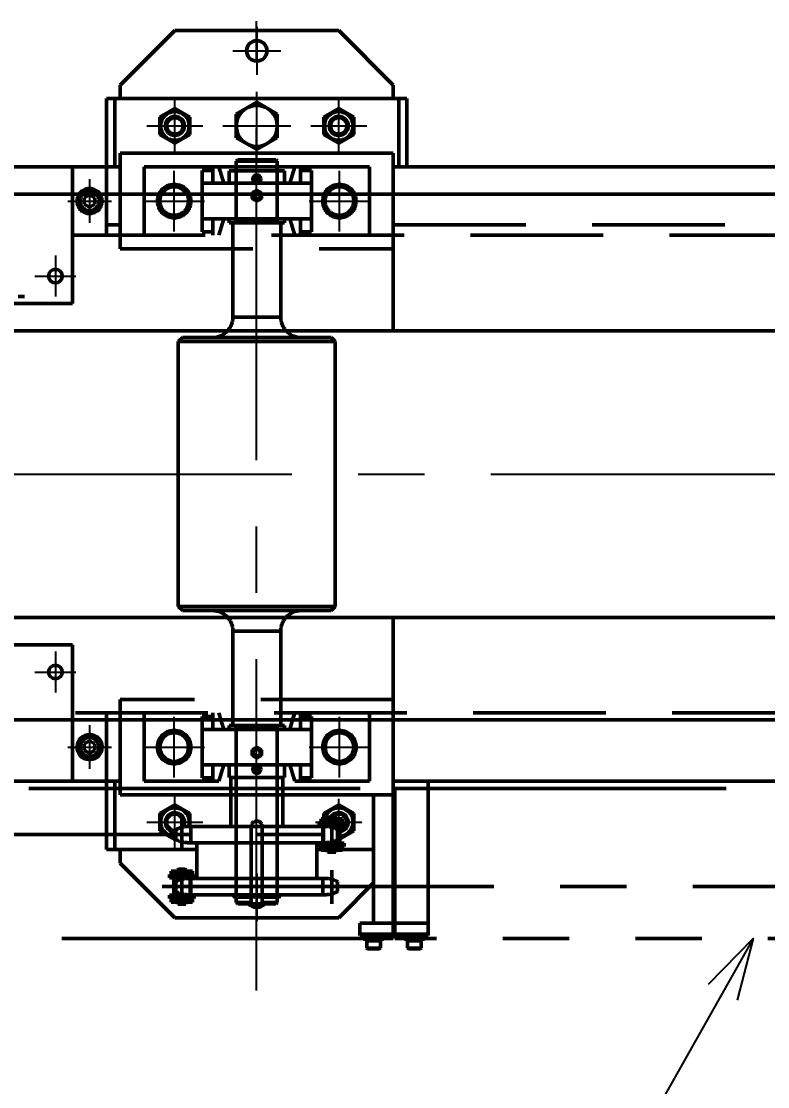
# Model space of a CAD drawing. Header units: millimetres. Extents: x -993 to 13147, y -7260 to 4342.
# Drawn here: x 1898 to 2444, y 2636 to 3416 of the extents above; entities that cross this region are included whole.
import ezdxf

# ---------------------------------------------------------------- set-up
doc = ezdxf.new("R2010")
doc.units = ezdxf.units.MM
doc.header["$LTSCALE"] = 7.649257
for name, pattern in [('CENTER', [50.8, 31.75, -6.35, 6.35, -6.35]), ('DASHED', [19.05, 12.7, -6.35]), ('PHANTOM', [63.5, 31.75, -6.35, 6.35, -6.35, 6.35, -6.35])]:
    doc.linetypes.add(name, pattern=pattern)
for name, color, linetype in [('NoLayerName_001', 7, 'Continuous'), ('NoLayerName_002', 7, 'Continuous'), ('NoLayerName_003', 7, 'Continuous')]:
    doc.layers.add(name, color=color, linetype=linetype)
doc.styles.get("Standard").update_dxf_attribs({"font": 'txt', "bigfont": 'extfont2'})

# ---------------------------------------------------------------- blocks, each defined once
blk = doc.blocks.new('JZB_0407')
at = {"layer": 'NoLayerName_001', "color": 7, "linetype": 'Continuous', "lineweight": 50}
for p, q in [((4378, 100), (5, 100)), ((2210, 0), (2210, 100)), ((4183, 0), (200, 0))]:
    blk.add_line(p, q, dxfattribs=at)
blk = doc.blocks.new('JZB_0408')
at = {"layer": 'NoLayerName_001', "color": 7, "linetype": 'Continuous', "lineweight": 50}
for p, q in [((200, 75), (4367, 75)), ((2210, 75), (2210, 0)), ((5, 0), (4562, 0))]:
    blk.add_line(p, q, dxfattribs=at)
blk = doc.blocks.new('JZB_0414')
at = {"layer": 'NoLayerName_001', "color": 4, "linetype": 'CENTER', "lineweight": 25}
for p, q in [((15, 30), (15, 0)), ((0, 15), (30, 15))]:
    blk.add_line(p, q, dxfattribs=at)
at = {"layer": 'NoLayerName_001', "color": 7, "linetype": 'Continuous', "lineweight": 50}
blk.add_circle((15, 15), 5, dxfattribs=at)
blk = doc.blocks.new('JZB_0432')
at = {"layer": 'NoLayerName_001', "color": 4, "linetype": 'CENTER', "lineweight": 25}
for p, q in [((15, 30), (15, 0)), ((0, 15), (30, 15))]:
    blk.add_line(p, q, dxfattribs=at)
at = {"layer": 'NoLayerName_001', "color": 7, "linetype": 'Continuous', "lineweight": 50}
blk.add_circle((15, 15), 5, dxfattribs=at)
blk = doc.blocks.new('JZB_0434')
at = {"layer": 'NoLayerName_001', "color": 7, "linetype": 'Continuous', "lineweight": 50}
for p, q in [((0, 80), (0, 100)), ((125, 100), (0, 100)), ((25, 80), (25, 100)), ((100, 80), (100, 100)), ((125, 80), (125, 100))]:
    blk.add_line(p, q, dxfattribs=at)
at = {"layer": 'NoLayerName_001', "color": 3, "linetype": 'DASHED', "lineweight": 50}
for p, q in [((0, 50), (0, 80)), ((25, 0), (25, 80)), ((100, 0), (100, 80)), ((125, 50), (125, 80)), ((60.25, 5), (64.75, 5)), ((25, 0), (100, 0))]:
    blk.add_line(p, q, dxfattribs=at)
blk = doc.blocks.new('JZB_0435')
at = {"layer": 'NoLayerName_001', "color": 7, "linetype": 'Continuous', "lineweight": 50}
for p, q in [((67.5, 50), (54.75, 50)), ((110.25, 50), (97.5, 50))]:
    blk.add_line(p, q, dxfattribs=at)
at = {"layer": 'NoLayerName_001', "color": 3, "linetype": 'DASHED', "lineweight": 50}
for p, q in [((97.5, 50), (67.5, 50)), ((0, 0), (0, 30)), ((165, 0), (165, 30))]:
    blk.add_line(p, q, dxfattribs=at)
blk = doc.blocks.new('JZB_0449')
at = {"layer": 'NoLayerName_003', "color": 7, "linetype": 'Continuous', "lineweight": 50}
for p, q in [((0, 50), (0, 30)), ((54.75, 50), (0, 50)), ((42.5, 47.49), (50.4, 47.49)), ((42.5, 47.49), (42.5, 30)), ((50.4, 50), (50.4, 38)), ((58.38, 38), (54.75, 50)), ((62.3, 47.2), (62.3, 38)), ((102.7, 47.2), (62.3, 47.2)), ((102.7, 38), (102.7, 47.2)), ((110.25, 50), (106.62, 38)), ((110.25, 50), (165, 50)), ((114.6, 50), (114.6, 38)), ((114.6, 47.49), (122.5, 47.49)), ((122.5, 47.49), (122.5, 30)), ((165, 30), (165, 50)), ((82.5, 42.93), (81, 42.07)), ((81, 42.07), (81, 40.33)), ((81, 40.33), (82.5, 39.47)), ((84, 42.07), (82.5, 42.93)), ((82.5, 39.47), (84, 40.33)), ((84, 40.33), (84, 42.07)), ((42.5, 38), (122.5, 38)), ((79, 31.02), (82.5, 33.04)), ((86, 31.02), (82.5, 33.04)), ((79, 31.02), (79, 30.01)), ((86, 30.01), (86, 31.02))]:
    blk.add_line(p, q, dxfattribs=at)
at = {"layer": 'NoLayerName_003', "color": 3, "linetype": 'DASHED', "lineweight": 50}
for p, q in [((42.5, 2.51), (42.5, 30)), ((79, 26.98), (79, 30.01)), ((79, 26.98), (82.5, 24.96)), ((86, 26.98), (82.5, 24.96)), ((86, 30.01), (86, 26.98)), ((122.5, 2.51), (122.5, 30)), ((122.5, 12), (42.5, 12)), ((50.4, 0), (50.4, 12)), ((54.75, 0), (58.38, 12)), ((62.3, 12), (62.3, 9.1)), ((102.7, 9.1), (62.3, 9.1)), ((102.7, 9.1), (102.7, 12)), ((106.62, 12), (110.25, 0)), ((114.6, 0), (114.6, 12)), ((42.5, 2.51), (50.4, 2.51)), ((114.6, 2.51), (122.5, 2.51))]:
    blk.add_line(p, q, dxfattribs=at)
at = {"layer": 'NoLayerName_003', "color": 7, "linetype": 'Continuous', "lineweight": 50}
for radius in [3, 2.76]:
    blk.add_circle((82.5, 41.2), radius, dxfattribs=at)
for radius, start, end in [(3.5, 16.60155, 163.39845), (3.46, 16.79913, 163.20087), (2.56, 22.99339, 157.00661)]:
    blk.add_arc((82.5, 29), radius, start, end, dxfattribs=at)
at = {"layer": 'NoLayerName_003', "color": 3, "linetype": 'DASHED', "lineweight": 50}
for radius, start, end in [(3.5, 163.39845, 16.60155), (3.46, 163.20087, 16.79913), (2.56, 157.00661, 22.99339)]:
    blk.add_arc((82.5, 29), radius, start, end, dxfattribs=at)
at = {"layer": 'NoLayerName_003', "color": 7, "linetype": 'Continuous', "lineweight": 50}
for start_param, end_param in [(4.712389, 5.155261), (4.269517, 4.712389)]:
    blk.add_ellipse((101.34, 41.2), major_axis=(0, 3), ratio=0.5, start_param=start_param, end_param=end_param, dxfattribs=at)
blk = doc.blocks.new('JZB_0454')
at = {"layer": 'NoLayerName_001', "color": 3, "linetype": 'DASHED', "lineweight": 50}
for p, q in [((100, 100), (25, 100)), ((25, 100), (25, 45)), ((100, 100), (100, 45)), ((0, 50), (0, 45)), ((125, 50), (125, 45))]:
    blk.add_line(p, q, dxfattribs=at)
at = {"layer": 'NoLayerName_001', "color": 7, "linetype": 'Continuous', "lineweight": 50}
for p, q in [((0, 45), (0, 0)), ((25, 45), (25, 0)), ((100, 45), (100, 0)), ((125, 45), (125, 0)), ((0, 0), (125, 0))]:
    blk.add_line(p, q, dxfattribs=at)
blk = doc.blocks.new('JZB_0455')
at = {"layer": 'NoLayerName_003', "color": 3, "linetype": 'DASHED', "lineweight": 50}
for p, q in [((0, 45), (0, 50)), ((50.4, 47.49), (42.5, 47.49)), ((42.5, 47.49), (42.5, 45)), ((50.4, 50), (50.4, 45)), ((56.26, 45), (54.75, 50)), ((110.25, 50), (108.74, 45)), ((114.6, 50), (114.6, 45)), ((122.5, 47.49), (114.6, 47.49)), ((122.5, 45), (122.5, 47.49)), ((165, 45), (165, 50))]:
    blk.add_line(p, q, dxfattribs=at)
at = {"layer": 'NoLayerName_003', "color": 7, "linetype": 'Continuous', "lineweight": 50}
for p, q in [((0, 45), (0, 0)), ((42.5, 2.51), (42.5, 45)), ((50.4, 38), (50.4, 45)), ((58.38, 38), (56.26, 45)), ((62.3, 40.9), (62.3, 38)), ((62.3, 40.9), (102.7, 40.9)), ((102.7, 38), (102.7, 40.9)), ((108.74, 45), (106.62, 38)), ((114.6, 45), (114.6, 38)), ((122.5, 2.51), (122.5, 45)), ((165, 0), (165, 45)), ((42.5, 38), (122.5, 38)), ((79, 23.02), (82.5, 25.04)), ((82.5, 25.04), (86, 23.02)), ((79, 23.02), (79, 18.98)), ((79, 18.98), (82.5, 16.96)), ((86, 18.98), (82.5, 16.96)), ((86, 18.98), (86, 23.02)), ((122.5, 12), (42.5, 12)), ((50.4, 0), (50.4, 12)), ((54.75, 0), (58.38, 12)), ((62.3, 12), (62.3, 2.8)), ((82.5, 10.53), (81, 9.67)), ((81, 9.67), (81, 7.93)), ((81, 7.93), (82.5, 7.07)), ((84, 9.67), (82.5, 10.53)), ((82.5, 7.07), (84, 7.93)), ((84, 7.93), (84, 9.67)), ((102.7, 2.8), (102.7, 12)), ((106.62, 12), (110.25, 0)), ((114.6, 0), (114.6, 12)), ((50.4, 2.51), (42.5, 2.51)), ((62.3, 2.8), (102.7, 2.8)), ((122.5, 2.51), (114.6, 2.51)), ((54.75, 0), (0, 0)), ((110.25, 0), (165, 0))]:
    blk.add_line(p, q, dxfattribs=at)
for centre, radius in [((82.5, 21), 3.5), ((82.5, 21), 3.46), ((82.5, 21), 2.56), ((82.5, 8.8), 3), ((82.5, 8.8), 2.76)]:
    blk.add_circle(centre, radius, dxfattribs=at)
for start_param, end_param in [(1.127925, 1.570796), (1.570796, 2.013668)]:
    blk.add_ellipse((63.66, 8.8), major_axis=(0, 3), ratio=0.5, start_param=start_param, end_param=end_param, dxfattribs=at)
blk = doc.blocks.new('JZB_0475')
at = {"layer": 'NoLayerName_001', "color": 7, "linetype": 'Continuous', "lineweight": 50}
blk.add_line((9.65, 0.25), (9.65, 1.02), dxfattribs=at)
for start, end in [(95.65372, 146.01939), (34.11684, 84.52322), (156.22621, 203.80593), (336.10421, 23.75962), (214.38975, 265.80328), (274.19672, 325.08572)]:
    blk.add_arc((12.25, 12.22), 12.25, start, end, dxfattribs=at)
at = {"layer": 'NoLayerName_001', "color": 3, "linetype": 'DASHED', "lineweight": 50}
for start, end in [(84.52322, 95.65372), (146.01939, 156.22621), (23.75962, 34.11684), (203.80593, 214.38975), (325.08572, 336.10421)]:
    blk.add_arc((12.25, 12.22), 12.25, start, end, dxfattribs=at)
blk = doc.blocks.new('JZB_0476')
at = {"layer": 'NoLayerName_001', "color": 7, "linetype": 'Continuous', "lineweight": 50}
blk.add_line((9.65, 0.25), (9.65, 1.02), dxfattribs=at)
for start, end in [(95.65372, 146.01939), (34.11684, 84.52322), (156.22621, 203.80593), (336.10421, 23.75962), (214.38975, 265.80328), (274.19672, 325.08572)]:
    blk.add_arc((12.25, 12.22), 12.25, start, end, dxfattribs=at)
at = {"layer": 'NoLayerName_001', "color": 3, "linetype": 'DASHED', "lineweight": 50}
for start, end in [(84.52322, 95.65372), (146.01939, 156.22621), (23.75962, 34.11684), (203.80593, 214.38975), (325.08572, 336.10421)]:
    blk.add_arc((12.25, 12.22), 12.25, start, end, dxfattribs=at)
blk = doc.blocks.new('JZB_0477')
at = {"layer": 'NoLayerName_001', "color": 7, "linetype": 'Continuous', "lineweight": 50}
for p, q in [((11, 25.4), (0, 19.05)), ((22, 19.05), (11, 25.4)), ((0, 19.05), (0, 6.35)), ((22, 6.35), (22, 19.05)), ((0, 6.35), (11, 0)), ((11, 0), (22, 6.35))]:
    blk.add_line(p, q, dxfattribs=at)
blk.add_circle((11, 12.7), 10.5, dxfattribs=at)
blk = doc.blocks.new('JZB_0478')
at = {"layer": 'NoLayerName_001', "color": 7, "linetype": 'Continuous', "lineweight": 50}
for p, q in [((11, 25.4), (0, 19.05)), ((22, 19.05), (11, 25.4)), ((0, 19.05), (0, 6.35)), ((22, 6.35), (22, 19.05)), ((0, 6.35), (11, 0)), ((11, 0), (22, 6.35))]:
    blk.add_line(p, q, dxfattribs=at)
blk.add_circle((11, 12.7), 10.5, dxfattribs=at)
blk = doc.blocks.new('JZB_0479')
at = {"layer": 'NoLayerName_001', "color": 7, "linetype": 'Continuous', "lineweight": 50}
for p, q in [((11, 25.4), (0, 19.05)), ((22, 19.05), (11, 25.4)), ((0, 19.05), (0, 17.7)), ((22, 17.7), (22, 19.05))]:
    blk.add_line(p, q, dxfattribs=at)
at = {"layer": 'NoLayerName_001', "color": 3, "linetype": 'DASHED', "lineweight": 50}
for p, q in [((0, 17.7), (0, 6.35)), ((22, 6.35), (22, 17.7)), ((0, 6.35), (11, 0)), ((11, 0), (22, 6.35))]:
    blk.add_line(p, q, dxfattribs=at)
blk.add_arc((11, 12.7), 10.5, 151.56311, 28.43689, dxfattribs=at)
at = {"layer": 'NoLayerName_001', "color": 7, "linetype": 'Continuous', "lineweight": 50}
blk.add_arc((11, 12.7), 10.5, 28.43689, 151.56311, dxfattribs=at)
blk = doc.blocks.new('JZB_0480')
at = {"layer": 'NoLayerName_001', "color": 7, "linetype": 'Continuous', "lineweight": 50}
for p, q in [((11, 25.4), (0, 19.05)), ((22, 19.05), (11, 25.4)), ((0, 19.05), (0, 17.7)), ((22, 17.7), (22, 19.05))]:
    blk.add_line(p, q, dxfattribs=at)
at = {"layer": 'NoLayerName_001', "color": 3, "linetype": 'DASHED', "lineweight": 50}
for p, q in [((0, 17.7), (0, 6.35)), ((22, 6.35), (22, 17.7)), ((0, 6.35), (11, 0)), ((11, 0), (22, 6.35))]:
    blk.add_line(p, q, dxfattribs=at)
blk.add_arc((11, 12.7), 10.5, 151.56311, 28.43689, dxfattribs=at)
at = {"layer": 'NoLayerName_001', "color": 7, "linetype": 'Continuous', "lineweight": 50}
blk.add_arc((11, 12.7), 10.5, 28.43689, 151.56311, dxfattribs=at)
blk = doc.blocks.new('JZB_0481')
at = {"layer": 'NoLayerName_001', "color": 7, "linetype": 'Continuous', "lineweight": 50}
for start, end in [(95.65372, 146.01939), (34.11684, 84.52322)]:
    blk.add_arc((12.25, 12.22), 12.25, start, end, dxfattribs=at)
at = {"layer": 'NoLayerName_001', "color": 3, "linetype": 'DASHED', "lineweight": 50}
for start, end in [(84.52322, 95.65372), (146.01939, 265.80328), (274.19672, 34.11684)]:
    blk.add_arc((12.25, 12.22), 12.25, start, end, dxfattribs=at)
blk = doc.blocks.new('JZB_0482')
at = {"layer": 'NoLayerName_001', "color": 7, "linetype": 'Continuous', "lineweight": 50}
for start, end in [(95.65372, 146.01939), (34.11684, 84.52322)]:
    blk.add_arc((12.25, 12.22), 12.25, start, end, dxfattribs=at)
at = {"layer": 'NoLayerName_001', "color": 3, "linetype": 'DASHED', "lineweight": 50}
for start, end in [(84.52322, 95.65372), (146.01939, 265.80328), (274.19672, 34.11684)]:
    blk.add_arc((12.25, 12.22), 12.25, start, end, dxfattribs=at)
blk = doc.blocks.new('JZB_0524')
at = {"layer": 'NoLayerName_001', "color": 7, "linetype": 'Continuous', "lineweight": 50}
for p, q in [((7.34, 0.17), (7.34, 1.4)), ((8.56, 0), (8.56, 1.2)), ((9.84, 0), (9.84, 1.2))]:
    blk.add_line(p, q, dxfattribs=at)
blk.add_arc((9.2, 9.18), 9.2, 273.9911, 266.0089, dxfattribs=at)
blk = doc.blocks.new('JZB_0526')
at = {"layer": 'NoLayerName_001', "color": 7, "linetype": 'Continuous', "lineweight": 50}
for p, q in [((8, 12.57), (4.04, 10.29)), ((4.04, 10.29), (4.04, 5.71)), ((11.96, 10.29), (8, 12.57)), ((11.96, 5.71), (11.96, 10.29)), ((4.04, 5.71), (8, 3.42)), ((8, 3.42), (11.96, 5.71))]:
    blk.add_line(p, q, dxfattribs=at)
for radius in [8, 7]:
    blk.add_circle((8, 8), radius, dxfattribs=at)
blk = doc.blocks.new('JZB_0528')
at = {"layer": 'NoLayerName_001', "color": 3, "linetype": 'DASHED', "lineweight": 50}
for p, q in [((8.56, 1.2), (8.56, 0)), ((9.84, 1.2), (9.84, 0))]:
    blk.add_line(p, q, dxfattribs=at)
at = {"layer": 'NoLayerName_001', "color": 7, "linetype": 'Continuous', "lineweight": 50}
blk.add_arc((9.2, 9.18), 9.2, 32.92073, 147.07927, dxfattribs=at)
at = {"layer": 'NoLayerName_001', "color": 3, "linetype": 'DASHED', "lineweight": 50}
for start, end in [(147.07927, 266.0089), (273.9911, 32.92073)]:
    blk.add_arc((9.2, 9.18), 9.2, start, end, dxfattribs=at)
blk = doc.blocks.new('JZB_0530')
at = {"layer": 'NoLayerName_001', "color": 3, "linetype": 'DASHED', "lineweight": 50}
for p, q in [((8, 12.57), (4.04, 10.29)), ((4.04, 10.29), (4.04, 5.71)), ((11.96, 10.29), (8, 12.57)), ((11.96, 5.71), (11.96, 10.29)), ((4.04, 5.71), (8, 3.42)), ((8, 3.42), (11.96, 5.71))]:
    blk.add_line(p, q, dxfattribs=at)
at = {"layer": 'NoLayerName_001', "color": 7, "linetype": 'Continuous', "lineweight": 50}
for radius, start, end in [(8, 38.68219, 141.31781), (7, 45.58469, 134.41531)]:
    blk.add_arc((8, 8), radius, start, end, dxfattribs=at)
at = {"layer": 'NoLayerName_001', "color": 3, "linetype": 'DASHED', "lineweight": 50}
for radius, start, end in [(8, 141.31781, 38.68219), (7, 134.41531, 45.58469)]:
    blk.add_arc((8, 8), radius, start, end, dxfattribs=at)
blk = doc.blocks.new('JZB_0532')
at = {"layer": 'NoLayerName_001', "color": 4, "linetype": 'CENTER', "lineweight": 25}
for p, q in [((16, 32), (16, 0)), ((0, 16), (32, 16))]:
    blk.add_line(p, q, dxfattribs=at)
blk = doc.blocks.new('JZB_0533')
at = {"layer": 'NoLayerName_001', "color": 4, "linetype": 'CENTER', "lineweight": 25}
for p, q in [((16, 32), (16, 0)), ((0, 16), (32, 16))]:
    blk.add_line(p, q, dxfattribs=at)
blk = doc.blocks.new('JZB_0561')
at = {"layer": 'NoLayerName_002', "color": 7, "linetype": 'Continuous', "lineweight": 50}
for p, q in [((0.5, 35.9), (0, 35.4)), ((0, 35.4), (0, 0.5)), ((38, 35.4), (37.5, 35.9)), ((38, 0.5), (38, 35.4)), ((0, 0.5), (0.5, 0)), ((37.5, 0), (38, 0.5))]:
    blk.add_line(p, q, dxfattribs=at)
blk = doc.blocks.new('JZB_0565')
at = {"layer": 'NoLayerName_002', "color": 7, "linetype": 'Continuous', "lineweight": 50}
for p, q in [((43.5, 545), (42.5, 544)), ((42.5, 544), (42.5, 537)), ((42.5, 544), (72.5, 544)), ((71.5, 545), (43.5, 545)), ((72.5, 544), (71.5, 545)), ((72.5, 537), (72.5, 544)), ((3, 414.8), (0, 411.8)), ((112, 414.8), (3, 414.8)), ((115, 411.8), (112, 414.8)), ((0, 411.8), (0, 217.8)), ((0, 411.8), (115, 411.8)), ((115, 217.8), (115, 411.8)), ((0, 217.8), (115, 217.8)), ((0, 217.8), (3, 214.8)), ((112, 214.8), (3, 214.8)), ((112, 214.8), (115, 217.8)), ((40, 134.8), (40, 130.7)), ((75, 130.7), (75, 134.8)), ((42.5, 4.95), (42.5, 1)), ((53.48, 4.95), (42.5, 4.95)), ((42.5, 1), (53.48, 1)), ((42.5, 1), (43.5, 0)), ((43.2, 5.2), (43.2, 4.95)), ((53.48, 5.2), (53.48, 4.95)), ((53.48, 0), (53.48, 5.2)), ((53.48, 4.95), (53.48, 1)), ((53.48, 1), (53.48, 0)), ((61.48, 4.95), (61.48, 5.2)), ((72.5, 4.95), (61.48, 4.95)), ((61.48, 1), (61.48, 4.95)), ((61.48, 1), (72.5, 1)), ((61.48, 0), (61.48, 1)), ((71.5, 0), (72.5, 1)), ((71.8, 4.95), (71.8, 5.2)), ((72.5, 1), (72.5, 4.95)), ((53.48, 0), (43.5, 0)), ((53.48, 0), (71.5, 0))]:
    blk.add_line(p, q, dxfattribs=at)
at = {"layer": 'NoLayerName_002', "color": 3, "linetype": 'DASHED', "lineweight": 50}
for p, q in [((42.5, 499.9), (42.5, 537)), ((72.5, 537), (72.5, 499.9)), ((72.5, 499.9), (42.5, 499.9)), ((40, 498.9), (40, 429.8)), ((75, 429.8), (75, 498.9)), ((40, 429.8), (75, 429.8)), ((40, 199.8), (75, 199.8)), ((40, 199.8), (40, 134.8)), ((75, 134.8), (75, 199.8)), ((72.5, 129.7), (42.5, 129.7)), ((42.5, 56.7), (42.5, 129.7)), ((72.5, 129.7), (72.5, 56.7)), ((42.5, 56.7), (42.5, 6.7)), ((53.48, 56.7), (53.48, 6.7)), ((61.48, 6.7), (61.48, 56.7)), ((72.5, 6.7), (72.5, 56.7)), ((43.2, 6.7), (43.2, 5.2)), ((53.48, 6.7), (53.48, 5.2)), ((61.48, 5.2), (61.48, 6.7)), ((71.8, 5.2), (71.8, 6.7))]:
    blk.add_line(p, q, dxfattribs=at)
for centre, radius, start, end in [((41.5, 499.9), 1, 270, 0), ((73.5, 499.9), 1, 180, 270), ((25, 429.8), 15, 318.18969, 360), ((90, 429.8), 15, 180, 221.81031), ((25, 199.8), 15, 0, 41.81031), ((90, 199.8), 15, 138.18969, 180), ((41.5, 129.7), 1, 0, 90), ((73.5, 129.7), 1, 90, 180), ((57.48, 56.7), 4, 0, 180)]:
    blk.add_arc(centre, radius, start, end, dxfattribs=at)
at = {"layer": 'NoLayerName_002', "color": 7, "linetype": 'Continuous', "lineweight": 50}
for centre, start, end in [((25, 429.8), 270, 318.18969), ((90, 429.8), 221.81031, 270), ((25, 199.8), 41.81031, 90), ((90, 199.8), 90, 138.18969)]:
    blk.add_arc(centre, 15, start, end, dxfattribs=at)
blk = doc.blocks.new('JZB_0574')
at = {"layer": 'NoLayerName_003', "color": 4, "linetype": 'CENTER', "lineweight": 50}
for p, q in [((4.35, 63.47), (4.35, 38.75)), ((114.06, 0), (114.06, 24.72))]:
    blk.add_line(p, q, dxfattribs=at)
at = {"layer": 'NoLayerName_003', "color": 7, "linetype": 'Continuous', "lineweight": 50}
for p, q in [((4.44, 56.15), (3.11, 55.76)), ((9.03, 56.73), (109.38, 56.73)), ((10.91, 56.73), (10.91, 44.83)), ((107.5, 56.73), (107.5, 44.83)), ((113.97, 56.15), (115.29, 55.76)), ((0, 54.33), (0, 47.23)), ((118.41, 54.33), (118.41, 47.23)), ((3.11, 45.81), (4.44, 45.42)), ((9.03, 44.83), (109.38, 44.83)), ((15.2, 44.83), (15.2, 18.63)), ((103.2, 18.63), (103.2, 44.83)), ((115.29, 45.81), (113.97, 45.42)), ((0, 9.13), (0, 16.23)), ((3.11, 17.66), (4.44, 18.05)), ((9.03, 18.63), (109.38, 18.63)), ((10.91, 6.73), (10.91, 18.63)), ((107.5, 6.73), (107.5, 18.63)), ((115.29, 17.66), (113.97, 18.05)), ((118.41, 9.13), (118.41, 16.23)), ((4.44, 7.32), (3.11, 7.71)), ((9.03, 6.73), (109.38, 6.73)), ((113.97, 7.32), (115.29, 7.71))]:
    blk.add_line(p, q, dxfattribs=at)
for points, start_tangent, end_tangent in [([(3.11, 55.76), (2.27, 55.45), (1.47, 55.11), (0.71, 54.73), (0, 54.33)], (-0.939218, -0.343321), (-0.871064, -0.49117)), ([(7.96, 56.7), (7.13, 56.64), (6.28, 56.53), (5.37, 56.36), (4.44, 56.15)], (-0.996659, -0.081674), (-0.974732, -0.223376)), ([(9.03, 56.73), (8.96, 56.73), (8.49, 56.73), (7.96, 56.7)], (-0.999998, -0.00196), (-0.999008, -0.044529)), ([(109.38, 56.73), (109.45, 56.73), (109.92, 56.73), (110.45, 56.7)], (0.999998, -0.00196), (0.999008, -0.044529)), ([(110.45, 56.7), (111.27, 56.64), (112.13, 56.53), (113.04, 56.36), (113.97, 56.15)], (0.996659, -0.081674), (0.974732, -0.223376)), ([(115.29, 55.76), (116.14, 55.45), (116.93, 55.11), (117.7, 54.73), (118.41, 54.33)], (0.939218, -0.343321), (0.871064, -0.49117)), ([(0, 47.23), (0.68, 46.85), (1.42, 46.48), (2.24, 46.13), (3.11, 45.81)], (0.870585, -0.492018), (0.938904, -0.344178)), ([(118.41, 47.23), (117.73, 46.85), (116.99, 46.48), (116.17, 46.13), (115.29, 45.81)], (-0.870585, -0.492018), (-0.938904, -0.344178)), ([(4.44, 45.42), (5.35, 45.21), (6.23, 45.05), (7.11, 44.94), (7.96, 44.87)], (0.974593, -0.223982), (0.99661, -0.082273)), ([(7.96, 44.87), (8.52, 44.84), (9.03, 44.83)], (0.999047, -0.043647), (0.9999, -0.014148)), ([(110.45, 44.87), (109.88, 44.84), (109.38, 44.83)], (-0.999047, -0.043647), (-0.9999, -0.014148)), ([(113.97, 45.42), (113.06, 45.21), (112.18, 45.05), (111.29, 44.94), (110.45, 44.87)], (-0.974593, -0.223982), (-0.99661, -0.082273)), ([(0, 16.23), (0.68, 16.62), (1.42, 16.99), (2.24, 17.34), (3.11, 17.66)], (0.870585, 0.492018), (0.938904, 0.344178)), ([(4.44, 18.05), (5.35, 18.26), (6.23, 18.42), (7.11, 18.53), (7.96, 18.6)], (0.974593, 0.223982), (0.99661, 0.082273)), ([(7.96, 18.6), (8.52, 18.63), (9.03, 18.63)], (0.999047, 0.043647), (0.9999, 0.014148)), ([(110.45, 18.6), (109.88, 18.63), (109.38, 18.63)], (-0.999047, 0.043647), (-0.9999, 0.014148)), ([(113.97, 18.05), (113.06, 18.26), (112.18, 18.42), (111.29, 18.53), (110.45, 18.6)], (-0.974593, 0.223982), (-0.99661, 0.082273)), ([(118.41, 16.23), (117.73, 16.62), (116.99, 16.99), (116.17, 17.34), (115.29, 17.66)], (-0.870585, 0.492018), (-0.938904, 0.344178)), ([(3.11, 7.71), (2.27, 8.02), (1.47, 8.36), (0.71, 8.74), (0, 9.13)], (-0.939218, 0.343321), (-0.871064, 0.49117)), ([(115.29, 7.71), (116.14, 8.02), (116.93, 8.36), (117.7, 8.74), (118.41, 9.13)], (0.939218, 0.343321), (0.871064, 0.49117)), ([(7.96, 6.77), (7.13, 6.83), (6.28, 6.94), (5.37, 7.11), (4.44, 7.32)], (-0.996659, 0.081674), (-0.974732, 0.223376)), ([(9.03, 6.73), (8.96, 6.73), (8.49, 6.74), (7.96, 6.77)], (-0.999998, 0.00196), (-0.999008, 0.044529)), ([(109.38, 6.73), (109.45, 6.73), (109.92, 6.74), (110.45, 6.77)], (0.999998, 0.00196), (0.999008, 0.044529)), ([(110.45, 6.77), (111.27, 6.83), (112.13, 6.94), (113.04, 7.11), (113.97, 7.32)], (0.996659, 0.081674), (0.974732, 0.223376))]:
    blk.add_spline(points, degree=3, dxfattribs=dict(at, start_tangent=start_tangent, end_tangent=end_tangent))
blk = doc.blocks.new('JZB_0584')
at = {"layer": 'NoLayerName_001', "color": 7, "linetype": 'Continuous', "lineweight": 50}
for p, q in [((0, 1.5), (0, 0)), ((33.5, 0), (33.5, 1.5)), ((33.5, 0), (0, 0))]:
    blk.add_line(p, q, dxfattribs=at)
blk = doc.blocks.new('JZB_0587')
at = {"layer": 'NoLayerName_001', "color": 7, "linetype": 'Continuous', "lineweight": 50}
for p, q in [((1960, 500), (1960, 550)), ((1960, 550), (2180, 550)), ((1966, 500), (1966, 550)), ((2174, 500), (2174, 550)), ((2180, 500), (2180, 550)), ((1960, 50), (1960, 0)), ((1966, 50), (1966, 0)), ((2026, 0), (1960, 0)), ((2155.5, 0), (2114, 0))]:
    blk.add_line(p, q, dxfattribs=at)
blk = doc.blocks.new('JZB_0588')
at = {"layer": 'NoLayerName_001', "color": 7, "linetype": 'Continuous', "lineweight": 50}
for p, q in [((2010, 470), (2210, 470)), ((2010, 440), (2010, 470)), ((2210, 470), (2210, 440)), ((2010, 460), (2000, 460)), ((2875, 460), (2210, 460)), ((2010, 0), (2010, 55)), ((2210, 55), (2210, 0)), ((2000, 10), (2010, 10)), ((2210, 10), (2540, 10)), ((2091, 0), (2010, 0)), ((2210, 0), (2129, 0))]:
    blk.add_line(p, q, dxfattribs=at)
at = {"layer": 'NoLayerName_001', "color": 3, "linetype": 'DASHED', "lineweight": 50}
for p, q in [((2010, 440), (2010, 400)), ((2210, 417.5), (2875, 417.5)), ((663.6, 410), (4220, 410)), ((2010, 400), (2210, 400)), ((2210, 70), (2010, 70)), ((2010, 55), (2010, 70)), ((4260, 60), (0, 60)), ((2091, 0), (2129, 0))]:
    blk.add_line(p, q, dxfattribs=at)
blk = doc.blocks.new('JZB_0641')
at = {"layer": 'NoLayerName_001', "color": 7, "linetype": 'Continuous', "lineweight": 50}
for p, q in [((0, 19.05), (11, 25.4)), ((11, 25.4), (22, 19.05)), ((0, 9.59), (0, 19.05)), ((22, 19.05), (22, 6.35)), ((11, 0), (10.74, 0.15)), ((22, 6.35), (11, 0))]:
    blk.add_line(p, q, dxfattribs=at)
blk.add_arc((11, 12.7), 10.5, 268.54813, 197.96547, dxfattribs=at)
blk = doc.blocks.new('JZB_0642')
at = {"layer": 'NoLayerName_001', "color": 7, "linetype": 'Continuous', "lineweight": 50}
for p, q in [((0, 19.05), (11, 25.4)), ((11, 25.4), (22, 19.05)), ((0, 6.35), (0, 19.05)), ((22, 19.05), (22, 9.59)), ((11, 0), (0, 6.35)), ((11.26, 0.15), (11, 0))]:
    blk.add_line(p, q, dxfattribs=at)
blk.add_arc((11, 12.7), 10.5, 342.82818, 271.45187, dxfattribs=at)
blk = doc.blocks.new('JZB_0651')
at = {"layer": 'NoLayerName_001', "color": 7, "linetype": 'Continuous', "lineweight": 50}
for p, q in [((40, 50), (0, 10)), ((40, 50), (160, 50)), ((200, 10), (160, 50)), ((0, 0), (0, 10)), ((200, 10), (200, 0))]:
    blk.add_line(p, q, dxfattribs=at)
blk = doc.blocks.new('JZB_0656')
at = {"layer": 'NoLayerName_001', "color": 7, "linetype": 'Continuous', "lineweight": 50}
for p, q in [((0, 40), (0, 50)), ((0, 40), (40, 0)), ((160, 0), (185.5, 25.5)), ((160, 0), (40, 0))]:
    blk.add_line(p, q, dxfattribs=at)
blk = doc.blocks.new('JZB_0657')
at = {"layer": 'NoLayerName_003', "color": 7, "linetype": 'Continuous', "lineweight": 50}
for radius, start, end in [(7, 330.57075, 272.1781), (6, 321.2178, 272.54133)]:
    blk.add_arc((7, 7), radius, start, end, dxfattribs=at)
blk = doc.blocks.new('JZB_0658')
at = {"layer": 'NoLayerName_003', "color": 7, "linetype": 'Continuous', "lineweight": 50}
for radius, start, end in [(7, 267.8219, 209.42925), (6, 267.45867, 218.7822)]:
    blk.add_arc((7, 7), radius, start, end, dxfattribs=at)
blk = doc.blocks.new('JZB_0673')
at = {"layer": 'NoLayerName_001', "color": 4, "linetype": 'CENTER', "lineweight": 25}
for p, q in [((17.5, 35), (17.5, 0)), ((0, 17.5), (35, 17.5))]:
    blk.add_line(p, q, dxfattribs=at)
at = {"layer": 'NoLayerName_001', "color": 7, "linetype": 'Continuous', "lineweight": 50}
blk.add_circle((17.5, 17.5), 7.5, dxfattribs=at)
blk = doc.blocks.new('JZB_0695')
at = {"layer": 'NoLayerName_003', "color": 7, "linetype": 'Continuous', "lineweight": 50}
for radius in [7, 6]:
    blk.add_circle((7, 7), radius, dxfattribs=at)
blk = doc.blocks.new('JZB_0696')
at = {"layer": 'NoLayerName_003', "color": 7, "linetype": 'Continuous', "lineweight": 50}
for radius in [7, 6]:
    blk.add_circle((7, 7), radius, dxfattribs=at)
blk = doc.blocks.new('JZB_0697')
at = {"layer": 'NoLayerName_001', "color": 7, "linetype": 'Continuous', "lineweight": 50}
for p, q in [((0, 25.98), (15, 34.64)), ((30, 25.98), (15, 34.64)), ((0, 25.98), (0, 8.66)), ((30, 25.98), (30, 8.66)), ((15, 0), (0, 8.66)), ((15, 0), (30, 8.66))]:
    blk.add_line(p, q, dxfattribs=at)
blk.add_circle((15, 17.32), 15, dxfattribs=at)
blk = doc.blocks.new('JZB_0698')
at = {"layer": 'NoLayerName_001', "color": 7, "linetype": 'Continuous', "lineweight": 50}
for p, q in [((0, 19.05), (11, 25.4)), ((11, 25.4), (22, 19.05)), ((0, 6.35), (0, 19.05)), ((22, 19.05), (22, 6.35)), ((11, 0), (0, 6.35)), ((22, 6.35), (11, 0))]:
    blk.add_line(p, q, dxfattribs=at)
blk.add_circle((11, 12.7), 10.5, dxfattribs=at)
blk = doc.blocks.new('JZB_0699')
at = {"layer": 'NoLayerName_001', "color": 7, "linetype": 'Continuous', "lineweight": 50}
for p, q in [((0, 19.05), (11, 25.4)), ((11, 25.4), (22, 19.05)), ((0, 6.35), (0, 19.05)), ((22, 19.05), (22, 6.35)), ((11, 0), (0, 6.35)), ((22, 6.35), (11, 0))]:
    blk.add_line(p, q, dxfattribs=at)
blk.add_circle((11, 12.7), 10.5, dxfattribs=at)
blk = doc.blocks.new('JZB_0712')
at = {"layer": 'NoLayerName_001', "color": 7, "linetype": 'Continuous', "lineweight": 50}
for p, q in [((0, 1.5), (0, 0)), ((4.98, 1.5), (0, 1.5)), ((0, 0), (5.72, 0)), ((5.72, 0), (4.98, 1.5)), ((12.2, 1.5), (6.48, 1.5)), ((6.48, 1.5), (7.22, 0)), ((7.22, 0), (12.2, 0)), ((12.2, 0), (12.2, 1.5))]:
    blk.add_line(p, q, dxfattribs=at)
blk = doc.blocks.new('JZB_0713')
at = {"layer": 'NoLayerName_001', "color": 7, "linetype": 'Continuous', "lineweight": 50}
for p, q in [((0, 1.5), (0, 0)), ((4.98, 1.5), (0, 1.5)), ((0, 0), (5.72, 0)), ((5.72, 0), (4.98, 1.5)), ((12.2, 1.5), (6.48, 1.5)), ((6.48, 1.5), (7.22, 0)), ((7.22, 0), (12.2, 0)), ((12.2, 0), (12.2, 1.5))]:
    blk.add_line(p, q, dxfattribs=at)
blk = doc.blocks.new('JZB_0714')
at = {"layer": 'NoLayerName_001', "color": 7, "linetype": 'Continuous', "lineweight": 50}
for p, q in [((2, 9.8), (2, 7.5)), ((8, 7.5), (8, 9.8)), ((0, 6), (0, 0.6)), ((0, 0.6), (10, 0.6)), ((0, 0.6), (0.6, 0)), ((0.6, 0), (9.4, 0)), ((6.12, 6), (4.62, 6)), ((9.4, 0), (10, 0.6)), ((10, 0.6), (10, 6))]:
    blk.add_line(p, q, dxfattribs=at)
blk = doc.blocks.new('JZB_0715')
at = {"layer": 'NoLayerName_001', "color": 7, "linetype": 'Continuous', "lineweight": 50}
for p, q in [((2, 9.8), (2, 7.5)), ((8, 7.5), (8, 9.8)), ((0, 6), (0, 0.6)), ((0, 0.6), (10, 0.6)), ((0, 0.6), (0.6, 0)), ((0.6, 0), (9.4, 0)), ((6.12, 6), (4.62, 6)), ((9.4, 0), (10, 0.6)), ((10, 0.6), (10, 6))]:
    blk.add_line(p, q, dxfattribs=at)
blk = doc.blocks.new('JZB_0716')
at = {"layer": 'NoLayerName_001', "color": 7, "linetype": 'Continuous', "lineweight": 50}
for p, q in [((50, 113), (50, 0)), ((10, 103), (10, 9)), ((50, 9), (0, 9)), ((0, 9), (0, 0)), ((0, 1), (50, 1)), ((50, 0), (0, 0))]:
    blk.add_line(p, q, dxfattribs=at)
blk = doc.blocks.new('JZB_0719')
at = {"layer": 'NoLayerName_001', "color": 3, "linetype": 'PHANTOM', "lineweight": 50}
for p, q in [((5.29, 24.1), (5.29, 21.7)), ((5.29, 24.1), (23.39, 24.1)), ((22.15, 26.75), (6.55, 26.75)), ((6.55, 26.75), (6.55, 24.35)), ((22.15, 24.35), (6.55, 24.35)), ((11.87, 28.2), (11.37, 27.7)), ((17.33, 27.7), (11.37, 27.7)), ((11.37, 27.7), (11.37, 26.75)), ((11.37, 24.35), (11.37, 24.1)), ((11.87, 28.2), (16.83, 28.2)), ((17.33, 27.7), (16.83, 28.2)), ((17.33, 26.75), (17.33, 27.7)), ((17.33, 24.1), (17.33, 24.35)), ((22.15, 24.35), (22.15, 26.75)), ((23.39, 21.7), (23.39, 24.1)), ((5.29, 21.7), (23.39, 21.7)), ((8.39, 21.7), (8.39, 9)), ((20.3, 9), (20.3, 21.7)), ((5.29, 9), (5.29, 6.6)), ((5.29, 9), (23.39, 9)), ((23.39, 6.6), (23.39, 9)), ((5.29, 6.6), (23.39, 6.6)), ((6.55, 6.35), (22.15, 6.35)), ((6.55, 6.35), (6.55, 3.95)), ((6.55, 3.95), (22.15, 3.95)), ((11.37, 6.6), (11.37, 6.35)), ((11.37, 3.95), (11.37, 2.5)), ((11.37, 2.5), (17.33, 2.5)), ((17.33, 6.35), (17.33, 6.6)), ((17.33, 2.5), (17.33, 3.95)), ((22.15, 3.95), (22.15, 6.35))]:
    blk.add_line(p, q, dxfattribs=at)
at = {"layer": 'NoLayerName_001', "color": 4, "linetype": 'CENTER', "lineweight": 50}
blk.add_line((0, 15.35), (1138.41, 15.35), dxfattribs=at)
at = {"layer": 'NoLayerName_001', "color": 7, "linetype": 'Continuous', "lineweight": 50}
blk.add_arc((69.2, 7.5), 7.5, 219.79182, 320.20818, dxfattribs=at)
blk = doc.blocks.new('JZB_0720')
at = {"layer": 'NoLayerName_001', "color": 3, "linetype": 'PHANTOM', "lineweight": 50}
for p, q in [((1131.86, 102.35), (1116.26, 102.35)), ((1116.26, 102.35), (1116.26, 99.95)), ((1121.58, 103.8), (1121.08, 103.3)), ((1127.04, 103.3), (1121.08, 103.3)), ((1121.08, 103.3), (1121.08, 102.35)), ((1121.58, 103.8), (1126.54, 103.8)), ((1127.04, 103.3), (1126.54, 103.8)), ((1127.04, 102.35), (1127.04, 103.3)), ((1131.86, 99.95), (1131.86, 102.35)), ((1115, 99.7), (1115, 97.3)), ((1115, 99.7), (1133.1, 99.7)), ((1115, 97.3), (1133.1, 97.3)), ((1131.86, 99.95), (1116.26, 99.95)), ((1118.1, 97.3), (1118.1, 84.6)), ((1121.08, 99.95), (1121.08, 99.7)), ((1127.04, 99.7), (1127.04, 99.95)), ((1130.01, 84.6), (1130.01, 97.3)), ((1133.1, 97.3), (1133.1, 99.7)), ((1115, 84.6), (1115, 82.2)), ((1115, 84.6), (1133.1, 84.6)), ((1115, 82.2), (1133.1, 82.2)), ((1116.26, 81.95), (1131.86, 81.95)), ((1116.26, 81.95), (1116.26, 79.55)), ((1116.26, 79.55), (1131.86, 79.55)), ((1121.08, 82.2), (1121.08, 81.95)), ((1121.08, 79.55), (1121.08, 78.1)), ((1121.08, 78.1), (1127.04, 78.1)), ((1127.04, 81.95), (1127.04, 82.2)), ((1127.04, 78.1), (1127.04, 79.55)), ((1131.86, 79.55), (1131.86, 81.95)), ((1133.1, 82.2), (1133.1, 84.6))]:
    blk.add_line(p, q, dxfattribs=at)
at = {"layer": 'NoLayerName_001', "color": 4, "linetype": 'CENTER', "lineweight": 50}
for p, q in [((1124.06, 103.63), (1124.06, 78.91)), ((0, 90.95), (1138.41, 90.95))]:
    blk.add_line(p, q, dxfattribs=at)
blk = doc.blocks.new('JZB_0724')
at = {"layer": 'NoLayerName_002', "color": 3, "linetype": 'PHANTOM', "lineweight": 50}
for p, q in [((0, 110), (2210, 110)), ((2210, 110), (2210, 0)), ((2210, 0), (0, 0))]:
    blk.add_line(p, q, dxfattribs=at)
blk = doc.blocks.new('JZB_0725')
at = {"layer": 'NoLayerName_002', "color": 3, "linetype": 'PHANTOM', "lineweight": 50}
for p, q in [((0, 110), (0, 0)), ((0, 110), (1973.5, 110)), ((1973.5, 0), (0, 0))]:
    blk.add_line(p, q, dxfattribs=at)
blk = doc.blocks.new('DIM_0005')
at = {"color": 3, "linetype": 'Continuous', "lineweight": 25}
for points in [[(635.24, 418.47), (494.21, 168.39)], [(602.63, 385.2), (635.24, 418.47), (623.64, 373.35)]]:
    blk.add_lwpolyline(points, dxfattribs=at)
for centre in [(90, 90), (270, 90), (450, 90)]:
    blk.add_circle(centre, 90, dxfattribs=at)
at = {"color": 2, "linetype": 'Continuous', "lineweight": 50, "width": 0.666667}
for s, p in [('１１３', (0, 52.5)), ('８７', (210, 52.5)), ('６', (420, 52.5))]:
    blk.add_text(s, height=75, dxfattribs=at).set_placement(p)

msp = doc.modelspace()

# ---------------------------------------------------------------- linework, layer by layer
at = {"layer": 'NoLayerName_001', "color": 4, "linetype": 'CENTER', "lineweight": 25}
for p, q in [((2069.8518, 2706.0178), (2069.8518, 3416.0178)), ((2070, 3314.3579), (2070, 3364.3579)), ((2010, 3318.8579), (2010, 3359.8579)), ((2130, 3318.8579), (2130, 3359.8579)), ((1989.5, 3339.3579), (2030.5, 3339.3579)), ((2045, 3339.3579), (2095, 3339.3579)), ((2109.5, 3339.3579), (2150.5, 3339.3579)), ((2009.5, 3262.1079), (2009.5, 3306.6079)), ((2130.5, 3262.1079), (2130.5, 3306.6079)), ((1987.25, 3284.3579), (2031.75, 3284.3579)), ((2108.25, 3284.3579), (2152.75, 3284.3579)), ((-90, 3084.3579), (6547.9144, 3084.3579)), ((2009.5, 2862.1079), (2009.5, 2906.6079)), ((2130.5, 2862.1079), (2130.5, 2906.6079)), ((1987.25, 2884.3579), (2031.75, 2884.3579)), ((2108.25, 2884.3579), (2152.75, 2884.3579)), ((2010, 2808.8579), (2010, 2849.8579)), ((2130, 2812.3579), (2130, 2846.3579)), ((1989.5, 2829.3579), (2030.5, 2829.3579)), ((2113, 2829.3579), (2147, 2829.3579)), ((2070, 2791.8579), (2070, 2756.8579)), ((2052.5, 2774.3579), (2087.5, 2774.3579))]:
    msp.add_line(p, q, dxfattribs=at)
at = {"layer": 'NoLayerName_001', "color": 3, "linetype": 'DASHED', "lineweight": 50}
msp.add_line((1960, 3266.8579), (1970, 3266.8579), dxfattribs=at)
at = {"layer": 'NoLayerName_001', "color": 4, "linetype": 'CENTER', "lineweight": 50}
msp.add_line((2015.145, 2769.5232), (2015.145, 2794.2445), dxfattribs=at)

# ---------------------------------------------------------------- block references
at = {"layer": 'NoLayerName_001'}
for name, p in [('JZB_0720', (1000.7965, 2729.3579)), ('JZB_0673', (2052.5, 3376.8579)), ('JZB_0651', (1970, 3359.3579)), ('JZB_0587', (0, 2809.3579)), ('JZB_0697', (2055, 3322.0374)), ('JZB_0699', (1999, 3326.6562)), ('JZB_0698', (2119, 3326.6562)), ('JZB_0695', (2003, 3332.3579)), ('JZB_0696', (2123, 3332.3579)), ('JZB_0588', (-40, 2849.3579)), ('JZB_0434', (1835, 3209.3579)), ('JZB_0435', (1987.5, 3259.3579)), ('JZB_0449', (1987.5, 3259.3579)), ('JZB_0565', (2012.5, 2769.5579)), ('JZB_0533', (1931.5, 3268.3579)), ('JZB_0528', (1938.3, 3275.1802)), ('JZB_0482', (1997.25, 3272.1407)), ('JZB_0479', (1998.5, 3271.6562)), ('JZB_0481', (2118.25, 3272.1407)), ('JZB_0480', (2119.5, 3271.6562)), ('JZB_0407', (-40, 3189.3579)), ('JZB_0530', (1939.5, 3276.3579)), ('JZB_0414', (1907.5, 3214.3579)), ('JZB_0408', (-40, 2904.3579)), ('JZB_0454', (1835, 2859.3579)), ('JZB_0432', (1907.5, 2924.3579)), ('JZB_0455', (1987.5, 2859.3579)), ('JZB_0532', (1931.5, 2868.3579)), ('JZB_0475', (1997.25, 2872.1408)), ('JZB_0478', (1998.5, 2871.6562)), ('JZB_0476', (2118.25, 2872.1408)), ('JZB_0477', (2119.5, 2871.6562)), ('JZB_0524', (1938.3, 2875.1802)), ('JZB_0526', (1939.5, 2876.3579)), ('JZB_0561', (2051, 2826.2579)), ('JZB_0716', (2145.5, 2746.3579)), ('JZB_0724', (-40, 2744.0579)), ('JZB_0725', (2171, 2744.0579)), ('JZB_0642', (1999, 2816.6562)), ('JZB_0641', (2119, 2816.6562)), ('JZB_0657', (2003, 2822.3579)), ('JZB_0574', (2010.7965, 2769.5232)), ('JZB_0658', (2123, 2822.3579)), ('JZB_0656', (1970, 2759.3579)), ('JZB_0719', (2000.7965, 2766.8579)), ('JZB_0584', (2053.1018, 2774.7579)), ('JZB_0713', (2149.3999, 2742.5579)), ('JZB_0715', (2150.5, 2736.5579)), ('JZB_0712', (2179.3999, 2742.5579)), ('JZB_0714', (2180.5, 2736.5579))]:
    msp.add_blockref(name, p, dxfattribs=at)
at = {"layer": 'NoLayerName_001', "color": 3, "linetype": 'Continuous', "lineweight": 25}
msp.add_blockref('DIM_0005', (1798.2976, 2325.5879), dxfattribs=at)

doc.saveas('drawing.dxf')
